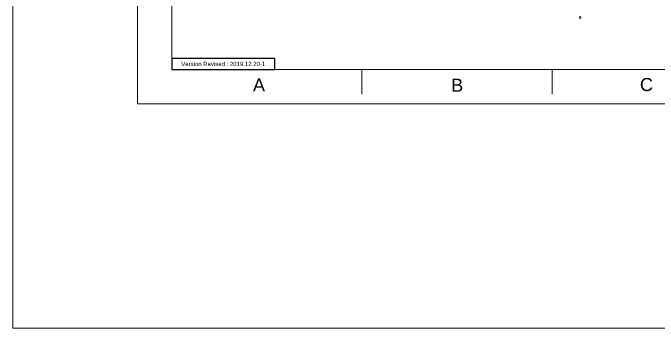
# Model space of a CAD drawing. Header units: millimetres. Extents: x 3895 to 4697, y -1269 to -217.
# Drawn here: x 3895.2 to 4271.1, y -1268.5 to -1084.9 of the extents above; entities that cross this region are included whole.
import ezdxf

# ---------------------------------------------------------------- set-up
doc = ezdxf.new("R2010")
doc.units = ezdxf.units.MM
doc.header["$LTSCALE"] = 0.1
doc.layers.get('0').update_dxf_attribs({"lineweight": 15})
doc.layers.add('DIM', color=3, linetype='Continuous', lineweight=13)
doc.layers.add('TEXT', color=2, linetype='Continuous', lineweight=18)
doc.layers.add('FORM', color=7, linetype='Continuous')
doc.styles.get("Standard").update_dxf_attribs({"font": 'arial.ttf'})

msp = doc.modelspace()

# ---------------------------------------------------------------- linework, layer by layer
at = {"color": 7, "linetype": 'Continuous'}
for p, q in [((3967.7754, -297.7567), (3967.7754, -1137.7564)), ((4098.5801, -1117.7621), (4098.5803, -1132.2982)), ((4209.3801, -1117.7608), (4209.3803, -1132.2968)), ((3967.7754, -1137.7564), (4561.7754, -1137.7564))]:
    msp.add_line(p, q, dxfattribs=at)
at = {"linetype": 'Continuous'}
for p, q in [((3987.7754, -1117.7564), (3987.7754, -317.7567)), ((4541.7752, -1117.7564), (3987.7754, -1117.7564))]:
    msp.add_line(p, q, dxfattribs=at)
at = {"layer": 'DIM'}
msp.add_lwpolyline([(3895.2451, -217.07), (4697.0603, -217.07), (4697.0603, -1268.5031), (3895.2451, -1268.5031)], close=True, dxfattribs=at)
at = {"layer": 'FORM'}
msp.add_lwpolyline([(3987.7754, -1117.7564), (4047.7754, -1117.7564), (4047.7754, -1111.5064), (3987.7754, -1111.5064)], close=True, dxfattribs=at)
at = {"layer": 'TEXT', "color": 2}
msp.add_circle((4225.6198, -1087.5593), 0.527, dxfattribs=at)

# ---------------------------------------------------------------- texts
at = {"char_height": 7.6238, "attachment_point": 5}
for s, insert in [('A', (4038.5946, -1126.833)), ('B', (4154.044, -1127.0014)), ('C', (4264.2971, -1126.6746))]:
    msp.add_mtext_dynamic_manual_height_columns(s, width=10, gutter_width=12.5, heights=[0], dxfattribs=dict(at, insert=insert))
at = {"layer": 'TEXT', "insert": (4017.7754, -1114.6314), "char_height": 2.5, "attachment_point": 5}
msp.add_mtext_dynamic_manual_height_columns('Version Revised : 2019.12.20-1', width=60, gutter_width=12.5, heights=[0], dxfattribs=at)

doc.saveas('drawing.dxf')
